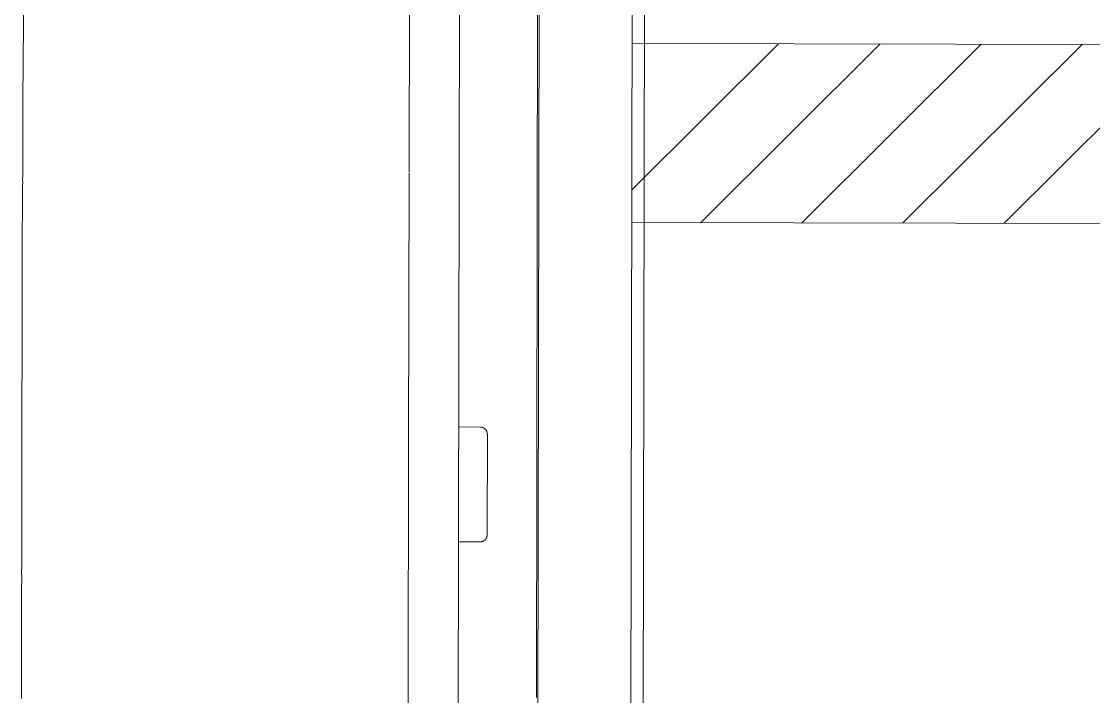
# Model space of a CAD drawing. Extents: x 766778 to 845620, y 133762 to 209800.
# Drawn here: x 786909.9 to 787059.7, y 190250.8 to 190345.1 of the extents above; entities that cross this region are included whole.
import ezdxf

# ---------------------------------------------------------------- set-up
doc = ezdxf.new("R2010")
doc.units = 0
doc.header["$MEASUREMENT"] = 0
doc.layers.get('0').update_dxf_attribs({"color": 1, "linetype": 'CONTINUOUS'})
doc.layers.add('LA-4748_SHOWN', color=2, linetype='CONTINUOUS', lineweight=53)
doc.layers.add('LA-5075_SHOWN', color=2, linetype='CONTINUOUS', lineweight=53)

# ---------------------------------------------------------------- blocks, each defined once
blk = doc.blocks.new('HE 3516C HSL RH')
at = {"layer": 'LA-5075_SHOWN', "color": 252, "lineweight": 5}
for p, q in [((-6275.52, -210.01), (-6275.52, 6.99)), ((-6262.52, -208.01), (-6262.52, 4.99))]:
    blk.add_line(p, q, dxfattribs=at)
blk = doc.blocks.new('A$C7EB86452')
at = {"color": 252, "linetype": 'Continuous', "lineweight": 5}
for p, q in [((-22.88, -830.42), (745.04, -938.34)), ((-25.73, -850.67), (-2.63, -833.26)), ((-16.86, -856.51), (11.37, -835.23)), ((-2.86, -858.48), (25.38, -837.2)), ((11.14, -860.44), (39.38, -839.17)), ((25.15, -862.41), (53.39, -841.14)), ((700.96, -957.39), (-26.36, -855.17))]:
    blk.add_line(p, q, dxfattribs=at)
at = {"rotation": 352.0000000000881}
blk.add_blockref('HE 3516C HSL RH', (6185.31, -1654.92), dxfattribs=at)
blk = doc.blocks.new('ENGINE')
at = {"layer": 'LA-4748_SHOWN', "color": 252, "lineweight": 5}
for p, q in [((945918.7, 204830.01), (945920.04, 205085)), ((945930.2, 204940.18), (945930.96, 205084.94)), ((945944.73, 204866.66), (945945.87, 205083.66)), ((945912.67, 205013.65), (945912.82, 205042.04)), ((945858.72, 205016.25), (945858.73, 205016.75)), ((945858.73, 205017.26), (945858.73, 205017.76)), ((945858.73, 205016.75), (945858.73, 205017.26)), ((945858.72, 205015.75), (945858.72, 205016.25)), ((945858.72, 205015.25), (945858.72, 205015.75)), ((945858.72, 205014.76), (945858.72, 205015.25)), ((945858.71, 205014.27), (945858.72, 205014.76)), ((945858.71, 205013.79), (945858.71, 205014.27)), ((945858.71, 205013.31), (945858.71, 205013.79)), ((945912.67, 205013.5), (945912.47, 204975.62)), ((945912.67, 205013.5), (945912.67, 205013.52)), ((945858.69, 205011.96), (945858.7, 205012.39)), ((945858.69, 205011.53), (945858.69, 205011.96)), ((945858.7, 205012.85), (945858.71, 205013.31)), ((945858.7, 205012.39), (945858.7, 205012.85)), ((945858.68, 205010.73), (945858.69, 205011.12)), ((945858.68, 205010.35), (945858.68, 205010.73)), ((945858.68, 205009.99), (945858.68, 205010.35)), ((945858.69, 205011.12), (945858.69, 205011.53)), ((945858.66, 205008.99), (945858.67, 205009.31)), ((945858.66, 205008.69), (945858.66, 205008.99)), ((945858.67, 205009.64), (945858.68, 205009.99)), ((945858.67, 205009.31), (945858.67, 205009.64)), ((945912.65, 205009.51), (945912.65, 205009.51)), ((945858.64, 205007.5), (945858.65, 205007.69)), ((945858.64, 205007.33), (945858.64, 205007.5)), ((945858.65, 205008.15), (945858.66, 205008.41)), ((945858.65, 205007.91), (945858.65, 205008.15)), ((945858.65, 205007.69), (945858.65, 205007.91)), ((945858.66, 205008.41), (945858.66, 205008.69)), ((945858.63, 205006.95), (945858.64, 205007.05)), ((945858.63, 205006.87), (945858.63, 205006.95)), ((945858.64, 205007.18), (945858.64, 205007.33)), ((945858.64, 205007.05), (945858.64, 205007.18)), ((945858.61, 205002.54), (945858.42, 204966.98)), ((945919.48, 204978.03), (945922.48, 204978.01)), ((945922.48, 204978.01), (945922.55, 204978.01)), ((945922.55, 204978.01), (945922.61, 204978)), ((945922.61, 204978), (945922.68, 204977.99)), ((945922.68, 204977.99), (945922.74, 204977.97)), ((945922.74, 204977.97), (945922.8, 204977.96)), ((945922.8, 204977.96), (945922.86, 204977.93)), ((945922.86, 204977.93), (945922.92, 204977.9)), ((945922.92, 204977.9), (945922.98, 204977.87)), ((945922.98, 204977.87), (945923.04, 204977.84)), ((945923.04, 204977.84), (945923.09, 204977.8)), ((945923.09, 204977.8), (945923.14, 204977.76)), ((945923.14, 204977.76), (945923.19, 204977.71)), ((945923.19, 204977.71), (945923.23, 204977.67)), ((945923.23, 204977.67), (945923.27, 204977.62)), ((945923.27, 204977.62), (945923.31, 204977.56)), ((945923.31, 204977.56), (945923.34, 204977.51)), ((945923.34, 204977.51), (945923.37, 204977.45)), ((945923.37, 204977.45), (945923.4, 204977.39)), ((945923.4, 204977.39), (945923.42, 204977.33)), ((945923.4, 204962.96), (945923.48, 204977.01)), ((945923.42, 204977.33), (945923.44, 204977.27)), ((945923.44, 204977.27), (945923.46, 204977.2)), ((945923.46, 204977.2), (945923.47, 204977.14)), ((945923.47, 204977.14), (945923.47, 204977.07)), ((945923.47, 204977.07), (945923.48, 204977.01)), ((945912.47, 204975.54), (945912.28, 204940.63)), ((945912.47, 204975.62), (945912.47, 204975.54)), ((945858.41, 204964.48), (945858.42, 204966.98)), ((945858.4, 204962.39), (945858.41, 204964.06)), ((945858.41, 204964.48), (945858.41, 204964.06)), ((945923.26, 204962.46), (945923.23, 204962.41)), ((945923.3, 204962.52), (945923.26, 204962.46)), ((945923.32, 204962.58), (945923.3, 204962.52)), ((945923.35, 204962.64), (945923.32, 204962.58)), ((945923.37, 204962.7), (945923.35, 204962.64)), ((945923.38, 204962.76), (945923.37, 204962.7)), ((945923.39, 204962.83), (945923.38, 204962.76)), ((945923.4, 204962.89), (945923.39, 204962.83)), ((945923.4, 204962.96), (945923.4, 204962.89)), ((945858.39, 204961.14), (945858.4, 204961.98)), ((945858.39, 204961.14), (945858.39, 204960.73)), ((945858.4, 204962.39), (945858.4, 204961.98)), ((945919.4, 204961.98), (945922.4, 204961.97)), ((945922.46, 204961.97), (945922.4, 204961.97)), ((945922.53, 204961.97), (945922.46, 204961.97)), ((945922.59, 204961.98), (945922.53, 204961.97)), ((945922.66, 204962), (945922.59, 204961.98)), ((945922.72, 204962.02), (945922.66, 204962)), ((945922.78, 204962.04), (945922.72, 204962.02)), ((945922.84, 204962.07), (945922.78, 204962.04)), ((945922.9, 204962.1), (945922.84, 204962.07)), ((945922.95, 204962.13), (945922.9, 204962.1)), ((945923.01, 204962.17), (945922.95, 204962.13)), ((945923.06, 204962.21), (945923.01, 204962.17)), ((945923.1, 204962.25), (945923.06, 204962.21)), ((945923.15, 204962.3), (945923.1, 204962.25)), ((945923.19, 204962.35), (945923.15, 204962.3)), ((945923.23, 204962.41), (945923.19, 204962.35)), ((945858.38, 204959.89), (945858.39, 204960.73)), ((945858.38, 204959.89), (945858.38, 204959.48)), ((945858.38, 204958.64), (945858.38, 204959.48)), ((945858.38, 204958.64), (945858.37, 204958.23)), ((945858.37, 204958.23), (945858.37, 204957.81)), ((945858.37, 204956.56), (945858.36, 204956.14)), ((945858.37, 204957.81), (945858.37, 204957.39)), ((945858.37, 204956.56), (945858.37, 204957.39)), ((945858.35, 204954.48), (945858.36, 204955.31)), ((945858.36, 204956.14), (945858.36, 204955.73)), ((945858.36, 204955.73), (945858.36, 204955.31)), ((945858.35, 204954.48), (945858.35, 204954.06)), ((945858.35, 204954.06), (945858.35, 204953.64)), ((945858.35, 204953.64), (945858.35, 204953.23)), ((945858.34, 204952.39), (945858.35, 204953.23)), ((945858.34, 204952.39), (945858.34, 204951.98)), ((945858.34, 204951.98), (945858.34, 204951.56)), ((945858.33, 204950.31), (945858.34, 204951.14)), ((945858.34, 204951.56), (945858.34, 204951.14)), ((945858.33, 204949.06), (945858.32, 204948.64)), ((945858.33, 204950.31), (945858.33, 204949.89)), ((945858.33, 204949.06), (945858.33, 204949.89)), ((945858.31, 204946.98), (945858.32, 204948.64)), ((945858.28, 204940.73), (945858.31, 204946.56)), ((945858.31, 204946.98), (945858.31, 204946.56)), ((945858.28, 204940.73), (945858.28, 204940.31)), ((945912.28, 204940.54), (945911.91, 204869.19)), ((945912.28, 204940.63), (945912.28, 204940.54))]:
    blk.add_line(p, q, dxfattribs=at)
for centre, major_axis, ratio, start_param, end_param in [((947352.18, 205012.25), (7.82, 1493.66), 0.999849, 1.557941, 1.572346), ((945858.58, 204996.96), (0.05, 10), 0.000011, 5.3042, 6.145312)]:
    blk.add_ellipse(centre, major_axis=major_axis, ratio=ratio, start_param=start_param, end_param=end_param, dxfattribs=at)
at = {"color": 4, "linetype": 'Continuous', "ltscale": 12, "rotation": 7.698618751251217}
blk.add_blockref('A$C7EB86452', (945855.32, 205857.51), dxfattribs=at)

msp = doc.modelspace()

# ---------------------------------------------------------------- block references
at = {"color": 7, "linetype": 'Continuous', "rotation": 0.1984573570547499}
msp.add_blockref('ENGINE', (-158232.80366, -17964.77499), dxfattribs=at)

doc.saveas('drawing.dxf')
